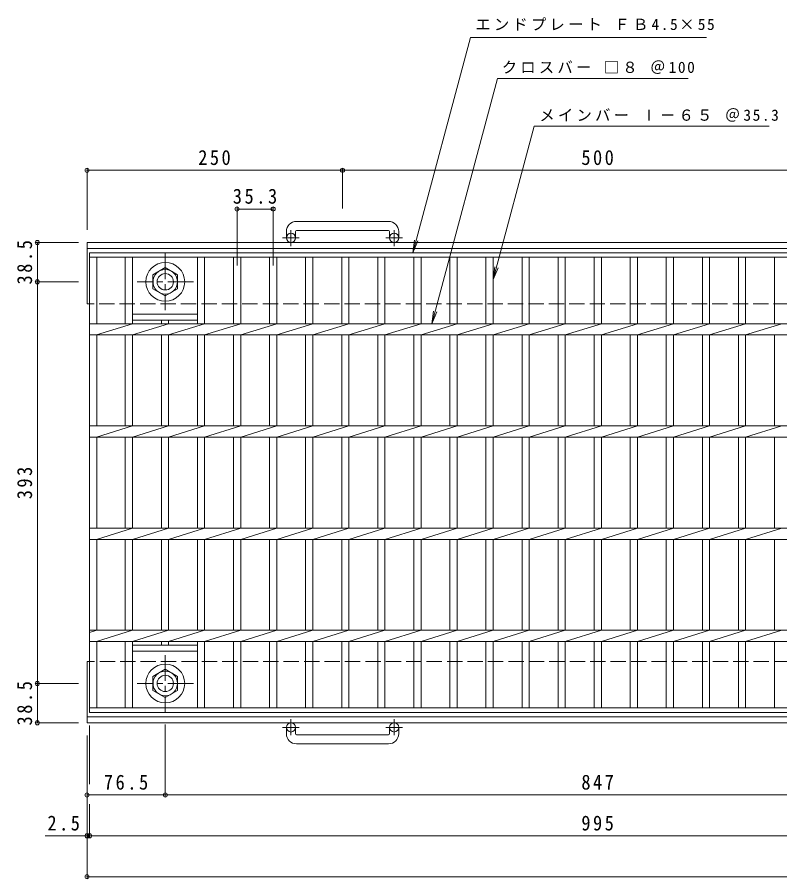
# Model space of a CAD drawing. Units: millimetres, scale not verified. Extents: x -929 to 914, y -686 to 651.
# Drawn here: x -929 to -183, y -192 to 651 of the extents above; entities that cross this region are included whole.
import ezdxf

# ---------------------------------------------------------------- set-up
doc = ezdxf.new("R2010")
doc.units = ezdxf.units.MM
doc.header["$LTSCALE"] = 5
doc.header["$PDMODE"] = 32
doc.header["$PDSIZE"] = 4
doc.linetypes.add('CHAIN1', pattern=[8, 5, -1, 1, -1])
doc.linetypes.add('DASHED3', pattern=[4, 3, -1])
for name, color, linetype, lineweight in [('0-1_躯体', 2, 'Continuous', 9), ('0-2_仕上', 3, 'Continuous', 9), ('0-4_その他', 7, 'Continuous', 9), ('0-5_寸法', 7, 'Continuous', 9)]:
    doc.layers.add(name, color=color, linetype=linetype, lineweight=lineweight)
doc.styles.add('ＭＳ ゴシック', font='')
doc.styles.get('ＭＳ ゴシック').set_extended_font_data('MS Gothic')

msp = doc.modelspace()

# ---------------------------------------------------------------- linework, layer by layer
at = {"layer": '0-1_躯体'}
for p, q in [((-565.846, 451.475), (-655.846, 451.475)), ((-665.846, 441.475), (-665.846, 435.375)), ((-656.846, 441.475), (-656.846, 435.375)), ((-655.846, 442.475), (-565.846, 442.475)), ((-564.846, 441.475), (-564.846, 435.375)), ((-555.846, 441.475), (-555.846, 435.375)), ((-860.846, 370.875), (-860.846, 430.875)), ((266.483, 430.875), (-860.846, 430.875)), ((264.437, 424.874), (-860.846, 424.874)), ((-860.846, -39.125), (-860.846, 20.874)), ((248.074, -33.125), (-860.846, -33.125)), ((246.028, -39.125), (-860.846, -39.125)), ((-665.846, -49.726), (-665.846, -43.626)), ((-656.846, -49.726), (-656.846, -43.626)), ((-564.846, -49.726), (-564.846, -43.626)), ((-555.846, -49.726), (-555.846, -43.626)), ((-655.846, -50.726), (-565.846, -50.726)), ((-565.846, -59.726), (-655.846, -59.726))]:
    msp.add_line(p, q, dxfattribs=at)
at = {"layer": '0-1_躯体', "linetype": 'CHAIN1'}
for p, q in [((-661.346, 427.267), (-661.346, 442.864)), ((-560.346, 427.267), (-560.346, 442.864)), ((-653.183, 435.375), (-669.59, 435.375)), ((-552.183, 435.375), (-568.59, 435.375)), ((-784.346, 420.011), (-784.346, 364.738)), ((-756.71, 392.375), (-811.983, 392.375)), ((-784.346, 27.011), (-784.346, -28.262)), ((-756.71, -0.626), (-811.983, -0.626)), ((-661.346, -35.518), (-661.346, -51.116)), ((-560.346, -35.518), (-560.346, -51.116)), ((-653.183, -43.626), (-669.59, -43.626)), ((-552.183, -43.626), (-568.59, -43.626))]:
    msp.add_line(p, q, dxfattribs=at)
at = {"layer": '0-1_躯体', "linetype": 'DASHED3'}
for p, q in [((246.028, 370.875), (-860.846, 370.875)), ((266.483, 20.874), (-860.846, 20.874))]:
    msp.add_line(p, q, dxfattribs=at)
at = {"layer": '0-1_躯体'}
for points in [[(-796.347, 399.302), (-796.347, 385.447), (-784.346, 378.518), (-772.347, 385.447), (-772.347, 399.302), (-784.346, 406.231)], [(-796.347, -7.553), (-796.347, 6.303), (-784.346, 13.232), (-772.347, 6.303), (-772.347, -7.553), (-784.346, -14.482)]]:
    msp.add_lwpolyline(points, close=True, dxfattribs=at)
for centre, radius in [((-661.346, 435.375), 4.5), ((-560.346, 435.375), 4.5), ((-784.346, 392.375), 19), ((-784.346, 392.375), 12), ((-784.346, 392.375), 8), ((-784.346, -0.626), 19), ((-784.346, -0.626), 12), ((-784.346, -0.626), 8), ((-661.346, -43.626), 4.5), ((-560.346, -43.626), 4.5)]:
    msp.add_circle(centre, radius, dxfattribs=at)
for centre, radius, start, end in [((-655.846, 441.475), 10, 90, 180), ((-565.846, 441.475), 10, 0, 90), ((-655.846, 441.475), 1, 90, 180), ((-565.846, 441.475), 1, 0, 90), ((-655.846, -49.726), 10, 180, 270), ((-655.846, -49.726), 1, 180, 270), ((-565.846, -49.726), 10, 270, 0), ((-565.846, -49.726), 1, 270, 0)]:
    msp.add_arc(centre, radius, start, end, dxfattribs=at)
at = {"layer": '0-2_仕上'}
for p, q in [((-858.346, 420.875), (136.655, 420.875)), ((-858.346, -29.125), (-858.346, 420.875)), ((-858.346, 416.375), (136.655, 416.375)), ((-851.345, 351.375), (-851.345, 416.375)), ((-823.445, 416.375), (-823.445, 351.375)), ((-816.446, 416.375), (-816.446, 351.375)), ((-752.845, 416.375), (-752.845, 351.375)), ((-745.845, 416.375), (-745.845, 351.375)), ((-717.546, 416.375), (-717.546, 351.375)), ((-710.546, 416.375), (-710.546, 351.375)), ((-682.245, 416.375), (-682.245, 351.375)), ((-675.246, 416.375), (-675.246, 351.375)), ((-646.946, 416.375), (-646.946, 351.375)), ((-639.946, 416.375), (-639.946, 351.375)), ((-611.645, 416.375), (-611.645, 351.375)), ((-604.645, 416.375), (-604.645, 351.375)), ((-576.345, 416.375), (-576.345, 351.375)), ((-569.346, 416.375), (-569.346, 351.375)), ((-541.045, 416.375), (-541.045, 351.375)), ((-534.045, 416.375), (-534.045, 351.375)), ((-505.746, 416.375), (-505.746, 351.375)), ((-498.746, 416.375), (-498.746, 351.375)), ((-470.446, 416.375), (-470.446, 351.375)), ((-463.445, 416.375), (-463.445, 351.375)), ((-435.146, 416.375), (-435.146, 351.375)), ((-428.145, 416.375), (-428.145, 351.375)), ((-399.845, 416.375), (-399.845, 351.375)), ((-392.845, 416.375), (-392.845, 351.375)), ((-364.545, 416.375), (-364.545, 351.375)), ((-357.545, 416.375), (-357.545, 351.375)), ((-329.246, 416.375), (-329.246, 351.375)), ((-322.246, 416.375), (-322.246, 351.375)), ((-293.946, 416.375), (-293.946, 351.375)), ((-286.946, 416.375), (-286.946, 351.375)), ((-258.646, 416.375), (-258.646, 351.375)), ((-251.646, 416.375), (-251.646, 351.375)), ((-223.345, 416.375), (-223.345, 351.375)), ((-216.346, 416.375), (-216.346, 351.375)), ((-188.046, 416.375), (-188.046, 351.375)), ((-816.446, 360.875), (-752.845, 360.875)), ((-816.446, 354.875), (-752.845, 354.875)), ((-788.145, 354.875), (-788.145, 351.375)), ((-781.146, 354.875), (-781.146, 351.375)), ((-858.346, 351.375), (136.655, 351.375)), ((-851.746, 340.375), (-816.446, 351.375)), ((-781.146, 351.375), (-816.446, 340.375)), ((-745.845, 351.375), (-781.146, 340.375)), ((-745.846, 340.375), (-710.546, 351.375)), ((-710.546, 340.375), (-675.246, 351.375)), ((-675.246, 340.375), (-639.946, 351.375)), ((-639.946, 340.375), (-604.646, 351.375)), ((-604.646, 340.375), (-569.346, 351.375)), ((-569.346, 340.375), (-534.046, 351.375)), ((-534.046, 340.375), (-498.746, 351.375)), ((-498.746, 340.375), (-463.446, 351.375)), ((-463.446, 340.375), (-428.146, 351.375)), ((-428.146, 340.375), (-392.846, 351.375)), ((-392.846, 340.375), (-357.546, 351.375)), ((-357.546, 340.375), (-322.246, 351.375)), ((-322.246, 340.375), (-286.946, 351.375)), ((-286.946, 340.375), (-251.646, 351.375)), ((-251.646, 340.375), (-216.346, 351.375)), ((-216.346, 340.375), (-181.046, 351.375)), ((-858.346, 340.375), (136.655, 340.375)), ((-851.345, 251.375), (-851.345, 340.375)), ((-823.445, 340.375), (-823.445, 251.375)), ((-816.446, 340.375), (-816.446, 251.375)), ((-788.145, 340.375), (-788.145, 251.375)), ((-781.146, 340.375), (-781.146, 251.375)), ((-752.845, 340.375), (-752.845, 251.375)), ((-745.845, 340.375), (-745.845, 251.375)), ((-717.546, 340.375), (-717.546, 251.375)), ((-710.546, 340.375), (-710.546, 251.375)), ((-682.245, 340.375), (-682.245, 251.375)), ((-675.246, 340.375), (-675.246, 251.375)), ((-646.946, 340.375), (-646.946, 251.375)), ((-639.946, 340.375), (-639.946, 251.375)), ((-611.645, 340.375), (-611.645, 251.375)), ((-604.645, 340.375), (-604.645, 251.375)), ((-576.345, 340.375), (-576.345, 251.375)), ((-569.346, 340.375), (-569.346, 251.375)), ((-541.045, 340.375), (-541.045, 251.375)), ((-534.045, 340.375), (-534.045, 251.375)), ((-505.746, 340.375), (-505.746, 251.375)), ((-498.746, 340.375), (-498.746, 251.375)), ((-470.446, 340.375), (-470.446, 251.375)), ((-463.445, 340.375), (-463.445, 251.375)), ((-435.146, 340.375), (-435.146, 251.375)), ((-428.145, 340.375), (-428.145, 251.375)), ((-399.845, 340.375), (-399.845, 251.375)), ((-392.845, 340.375), (-392.845, 251.375)), ((-364.545, 340.375), (-364.545, 251.375)), ((-357.545, 340.375), (-357.545, 251.375)), ((-329.246, 340.375), (-329.246, 251.375)), ((-322.246, 340.375), (-322.246, 251.375)), ((-293.946, 340.375), (-293.946, 251.375)), ((-286.946, 340.375), (-286.946, 251.375)), ((-258.646, 340.375), (-258.646, 251.375)), ((-251.646, 340.375), (-251.646, 251.375)), ((-223.345, 340.375), (-223.345, 251.375)), ((-216.346, 340.375), (-216.346, 251.375)), ((-188.046, 340.375), (-188.046, 251.375)), ((-858.346, 251.375), (136.655, 251.375)), ((-851.746, 240.375), (-816.446, 251.375)), ((-816.446, 240.375), (-781.146, 251.375)), ((-781.146, 240.375), (-745.846, 251.375)), ((-745.846, 240.375), (-710.546, 251.375)), ((-710.546, 240.375), (-675.246, 251.375)), ((-675.246, 240.375), (-639.946, 251.375)), ((-639.946, 240.375), (-604.646, 251.375)), ((-604.646, 240.375), (-569.346, 251.375)), ((-569.346, 240.375), (-534.046, 251.375)), ((-534.046, 240.375), (-498.746, 251.375)), ((-498.746, 240.375), (-463.446, 251.375)), ((-463.446, 240.375), (-428.146, 251.375)), ((-428.146, 240.375), (-392.846, 251.375)), ((-392.846, 240.375), (-357.546, 251.375)), ((-357.546, 240.375), (-322.246, 251.375)), ((-322.246, 240.375), (-286.946, 251.375)), ((-286.946, 240.375), (-251.646, 251.375)), ((-251.646, 240.375), (-216.346, 251.375)), ((-216.346, 240.375), (-181.046, 251.375)), ((-858.346, 240.375), (136.655, 240.375)), ((-851.345, 151.375), (-851.345, 240.375)), ((-823.445, 240.375), (-823.445, 151.375)), ((-816.446, 240.375), (-816.446, 151.375)), ((-788.145, 240.375), (-788.145, 151.375)), ((-781.146, 240.375), (-781.146, 151.375)), ((-752.845, 240.375), (-752.845, 151.375)), ((-745.845, 240.375), (-745.845, 151.375)), ((-717.546, 240.375), (-717.546, 151.375)), ((-710.546, 240.375), (-710.546, 151.375)), ((-682.245, 240.375), (-682.245, 151.375)), ((-675.246, 240.375), (-675.246, 151.375)), ((-646.946, 240.375), (-646.946, 151.375)), ((-639.946, 240.375), (-639.946, 151.375)), ((-611.645, 240.375), (-611.645, 151.375)), ((-604.645, 240.375), (-604.645, 151.375)), ((-576.345, 240.375), (-576.345, 151.375)), ((-569.346, 240.375), (-569.346, 151.375)), ((-541.045, 240.375), (-541.045, 151.375)), ((-534.045, 240.375), (-534.045, 151.375)), ((-505.746, 240.375), (-505.746, 151.375)), ((-498.746, 240.375), (-498.746, 151.375)), ((-470.446, 240.375), (-470.446, 151.375)), ((-463.445, 240.375), (-463.445, 151.375)), ((-435.146, 240.375), (-435.146, 151.375)), ((-428.145, 240.375), (-428.145, 151.375)), ((-399.845, 240.375), (-399.845, 151.375)), ((-392.845, 240.375), (-392.845, 151.375)), ((-364.545, 240.375), (-364.545, 151.375)), ((-357.545, 240.375), (-357.545, 151.375)), ((-329.246, 240.375), (-329.246, 151.375)), ((-322.246, 240.375), (-322.246, 151.375)), ((-293.946, 240.375), (-293.946, 151.375)), ((-286.946, 240.375), (-286.946, 151.375)), ((-258.646, 240.375), (-258.646, 151.375)), ((-251.646, 240.375), (-251.646, 151.375)), ((-223.345, 240.375), (-223.345, 151.375)), ((-216.346, 240.375), (-216.346, 151.375)), ((-188.046, 240.375), (-188.046, 151.375)), ((-858.346, 151.375), (136.655, 151.375)), ((-851.746, 140.375), (-816.446, 151.375)), ((-816.446, 140.375), (-781.146, 151.375)), ((-781.146, 140.375), (-745.846, 151.375)), ((-745.846, 140.375), (-710.546, 151.375)), ((-710.546, 140.375), (-675.246, 151.375)), ((-675.246, 140.375), (-639.946, 151.375)), ((-639.946, 140.375), (-604.646, 151.375)), ((-604.646, 140.375), (-569.346, 151.375)), ((-569.346, 140.375), (-534.046, 151.375)), ((-534.046, 140.375), (-498.746, 151.375)), ((-498.746, 140.375), (-463.446, 151.375)), ((-463.446, 140.375), (-428.146, 151.375)), ((-428.146, 140.375), (-392.846, 151.375)), ((-392.846, 140.375), (-357.546, 151.375)), ((-357.546, 140.375), (-322.246, 151.375)), ((-322.246, 140.375), (-286.946, 151.375)), ((-286.946, 140.375), (-251.646, 151.375)), ((-251.646, 140.375), (-216.346, 151.375)), ((-216.346, 140.375), (-181.046, 151.375)), ((-858.346, 140.375), (136.655, 140.375)), ((-851.345, 51.375), (-851.345, 140.375)), ((-823.445, 140.375), (-823.445, 51.375)), ((-816.446, 140.375), (-816.446, 51.375)), ((-788.145, 140.375), (-788.145, 51.375)), ((-781.146, 140.375), (-781.146, 51.375)), ((-752.845, 140.375), (-752.845, 51.375)), ((-745.845, 140.375), (-745.845, 51.375)), ((-717.546, 140.375), (-717.546, 51.375)), ((-710.546, 140.375), (-710.546, 51.375)), ((-682.245, 140.375), (-682.245, 51.375)), ((-675.246, 140.375), (-675.246, 51.375)), ((-646.946, 140.375), (-646.946, 51.375)), ((-639.946, 140.375), (-639.946, 51.375)), ((-611.645, 140.375), (-611.645, 51.375)), ((-604.645, 140.375), (-604.645, 51.375)), ((-576.345, 140.375), (-576.345, 51.375)), ((-569.346, 140.375), (-569.346, 51.375)), ((-541.045, 140.375), (-541.045, 51.375)), ((-534.045, 140.375), (-534.045, 51.375)), ((-505.746, 140.375), (-505.746, 51.375)), ((-498.746, 140.375), (-498.746, 51.375)), ((-470.446, 140.375), (-470.446, 51.375)), ((-463.445, 140.375), (-463.445, 51.375)), ((-435.146, 140.375), (-435.146, 51.375)), ((-428.145, 140.375), (-428.145, 51.375)), ((-399.845, 140.375), (-399.845, 51.375)), ((-392.845, 140.375), (-392.845, 51.375)), ((-364.545, 140.375), (-364.545, 51.375)), ((-357.545, 140.375), (-357.545, 51.375)), ((-329.246, 140.375), (-329.246, 51.375)), ((-322.246, 140.375), (-322.246, 51.375)), ((-293.946, 140.375), (-293.946, 51.375)), ((-286.946, 140.375), (-286.946, 51.375)), ((-258.646, 140.375), (-258.646, 51.375)), ((-251.646, 140.375), (-251.646, 51.375)), ((-223.345, 140.375), (-223.345, 51.375)), ((-216.346, 140.375), (-216.346, 51.375)), ((-188.046, 140.375), (-188.046, 51.375)), ((-858.346, 49.193), (-851.345, 51.376)), ((-858.346, 51.375), (136.655, 51.375)), ((-851.746, 40.375), (-816.446, 51.375)), ((-816.446, 40.375), (-781.146, 51.375)), ((-781.146, 40.375), (-745.845, 51.375)), ((-745.846, 40.375), (-710.546, 51.375)), ((-710.546, 40.375), (-675.246, 51.375)), ((-675.246, 40.375), (-639.946, 51.375)), ((-639.946, 40.375), (-604.646, 51.375)), ((-604.646, 40.375), (-569.346, 51.375)), ((-569.346, 40.375), (-534.046, 51.375)), ((-534.046, 40.375), (-498.746, 51.375)), ((-498.746, 40.375), (-463.446, 51.375)), ((-463.446, 40.375), (-428.146, 51.375)), ((-428.146, 40.375), (-392.846, 51.375)), ((-392.846, 40.375), (-357.546, 51.375)), ((-357.546, 40.375), (-322.246, 51.375)), ((-322.246, 40.375), (-286.946, 51.375)), ((-286.946, 40.375), (-251.646, 51.375)), ((-251.646, 40.375), (-216.346, 51.375)), ((-216.346, 40.375), (-181.046, 51.375)), ((-858.346, 40.375), (136.655, 40.375)), ((-851.345, -24.625), (-851.345, 40.375)), ((-823.445, 40.375), (-823.445, -24.625)), ((-816.446, 40.375), (-816.446, -24.625)), ((-752.845, 36.875), (-816.446, 36.875)), ((-788.145, 40.375), (-788.145, 36.875)), ((-781.146, 40.375), (-781.146, 36.875)), ((-752.845, 40.375), (-752.845, -24.625)), ((-745.845, 40.375), (-745.845, -24.625)), ((-717.546, 40.375), (-717.546, -24.625)), ((-710.546, 40.375), (-710.546, -24.625)), ((-682.245, 40.375), (-682.245, -24.625)), ((-675.246, 40.375), (-675.246, -24.625)), ((-646.946, 40.375), (-646.946, -24.625)), ((-639.946, 40.375), (-639.946, -24.625)), ((-611.645, 40.375), (-611.645, -24.625)), ((-604.645, 40.375), (-604.645, -24.625)), ((-576.345, 40.375), (-576.345, -24.625)), ((-569.346, 40.375), (-569.346, -24.625)), ((-541.045, 40.375), (-541.045, -24.625)), ((-534.045, 40.375), (-534.045, -24.625)), ((-505.746, 40.375), (-505.746, -24.625)), ((-498.746, 40.375), (-498.746, -24.625)), ((-470.446, 40.375), (-470.446, -24.625)), ((-463.445, 40.375), (-463.445, -24.625)), ((-435.146, 40.375), (-435.146, -24.625)), ((-428.145, 40.375), (-428.145, -24.625)), ((-399.845, 40.375), (-399.845, -24.625)), ((-392.845, 40.375), (-392.845, -24.625)), ((-364.545, 40.375), (-364.545, -24.625)), ((-357.545, 40.375), (-357.545, -24.625)), ((-329.246, 40.375), (-329.246, -24.625)), ((-322.246, 40.375), (-322.246, -24.625)), ((-293.946, 40.375), (-293.946, -24.625)), ((-286.946, 40.375), (-286.946, -24.625)), ((-258.646, 40.375), (-258.646, -24.625)), ((-251.646, 40.375), (-251.646, -24.625)), ((-223.345, 40.375), (-223.345, -24.625)), ((-216.346, 40.375), (-216.346, -24.625)), ((-188.046, 40.375), (-188.046, -24.625)), ((-752.845, 30.875), (-816.446, 30.875)), ((136.655, -24.625), (-858.346, -24.625)), ((136.655, -29.125), (-858.346, -29.125))]:
    msp.add_line(p, q, dxfattribs=at)
at = {"layer": '0-4_その他'}
for p, q in [((-860.846, 443.375), (-860.846, 502.975)), ((-860.846, 501.475), (186.654, 501.475)), ((-610.846, 463.975), (-610.846, 502.975)), ((-714.046, 408.346), (-714.046, 465.089)), ((-678.747, 408.346), (-678.747, 465.089)), ((-714.046, 463.589), (-678.747, 463.589)), ((-869.16, 430.875), (-911.009, 430.875)), ((-909.509, 392.375), (-909.509, 430.875)), ((-869.16, 392.375), (-911.009, 392.375)), ((-909.509, -0.625), (-909.509, 392.375)), ((-869.16, -0.625), (-911.009, -0.625)), ((-909.509, -39.125), (-909.509, -0.625)), ((-869.16, -39.125), (-911.009, -39.125)), ((-858.346, -41.625), (-858.346, -99.174)), ((-784.346, -40.762), (-784.346, -111.226)), ((-860.846, -51.625), (-860.846, -191.226)), ((-860.846, -109.726), (62.655, -109.726)), ((-858.346, -118.74), (-858.346, -151.226)), ((-901.922, -149.726), (164.525, -149.726)), ((-860.846, -189.726), (186.654, -189.726))]:
    msp.add_line(p, q, dxfattribs=at)
for p in [(-860.846, 501.475), (-610.846, 501.475), (-714.046, 463.589), (-678.747, 463.589), (-909.509, 430.875), (-909.509, 392.375), (-909.509, -0.625), (-909.509, -39.125), (-860.846, -109.726), (-784.346, -109.726), (-860.846, -149.726), (-858.346, -149.726), (-860.846, -189.726)]:
    msp.add_point(p, dxfattribs=at)
at = {"layer": '0-5_寸法'}
for p, q in [((-541.908, 420.875), (-485.478, 631.475)), ((-485.478, 631.475), (-254.62, 631.475)), ((-459.066, 591.475), (-272.503, 591.475)), ((-423.249, 544.524), (-193.288, 544.524)), ((-541.908, 420.875), (-540.276, 433.268)), ((-541.908, 420.875), (-537.124, 432.423)), ((-463.445, 394.509), (-458.662, 406.058)), ((-523.401, 351.375), (-518.617, 362.923))]:
    msp.add_line(p, q, dxfattribs=at)
for points in [[(-459.066, 591.475), (-523.401, 351.375), (-521.769, 363.768)], [(-423.249, 544.524), (-463.445, 394.509), (-461.814, 406.902)]]:
    msp.add_lwpolyline(points, dxfattribs=at)

# ---------------------------------------------------------------- texts
at = {"layer": '0-4_その他', "color": 2, "char_height": 14.66, "attachment_point": 7, "style": 'ＭＳ ゴシック'}
for s, insert in [('\\T1.27;\\W0.9;250', (-752.096, 506.475)), ('\\T1.27;\\W0.9;500', (-377.096, 506.475)), ('\\T1.28;\\W0.9;35.3', (-718.271, 468.589)), ('\\T1.28;\\W0.9;76.5', (-844.471, -104.726)), ('\\T1.27;\\W0.9;847', (-377.096, -104.726)), ('\\T1.27;\\W0.9;2.5', (-899.664, -144.726)), ('\\T1.27;\\W0.9;995', (-377.096, -144.726))]:
    msp.add_mtext(s, dxfattribs=dict(at, insert=insert))
at = {"layer": '0-4_その他', "color": 2, "char_height": 14.66, "attachment_point": 7, "rotation": 90, "style": 'ＭＳ ゴシック'}
for s, insert in [('\\T1.28;\\W0.9;38.5', (-914.509, 389.75)), ('\\T1.27;\\W0.9;393', (-914.509, 179.625)), ('\\T1.28;\\W0.9;38.5', (-914.509, -41.75))]:
    msp.add_mtext(s, dxfattribs=dict(at, insert=insert))
at = {"layer": '0-5_寸法', "char_height": 11, "attachment_point": 7, "style": 'ＭＳ ゴシック'}
for s, insert in [('\\T1.21;エンドプレート\\~ＦＢ4.5×55', (-480.87, 638.153)), ('\\T1.21;クロスバー\\~□８\\~＠100', (-455.003, 595.749)), ('\\T1.21;メインバー\\~Ⅰ－６５\\~＠35.3', (-418.151, 548.945))]:
    msp.add_mtext(s, dxfattribs=dict(at, insert=insert))

doc.saveas('drawing.dxf')
